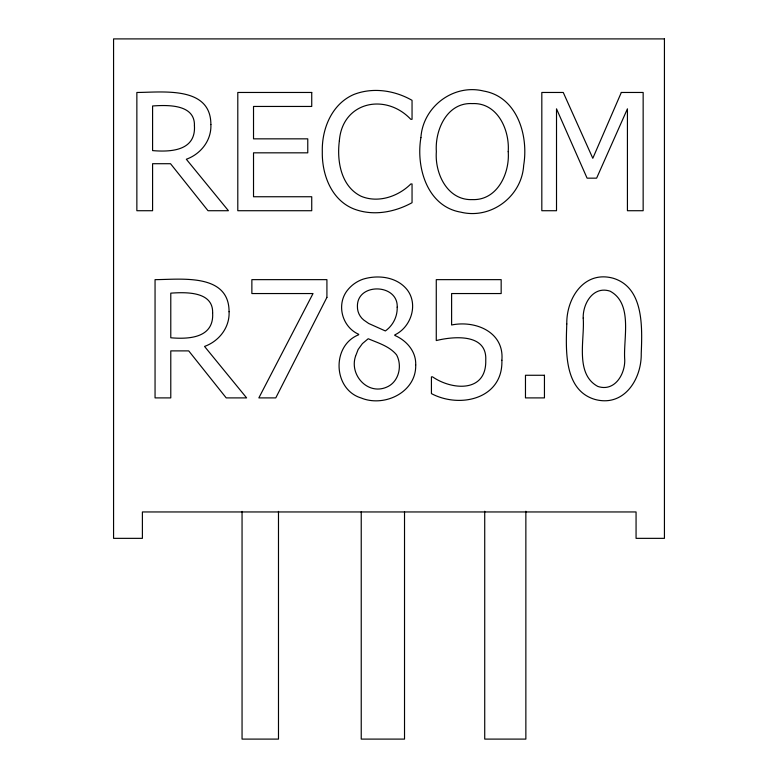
<?xml version="1.0" encoding="UTF-8"?>
<svg xmlns="http://www.w3.org/2000/svg" width="778" height="778" viewBox="0 0 778 778"><rect width="100%" height="100%" fill="white"/><g stroke="black" fill="none" stroke-linecap="round" stroke-linejoin="round"><path stroke-width="1.17" d="M525.86 511.253L525.86 739.1L484.723 739.1L484.723 511.253M404.521 511.798L404.521 739.1L361.235 739.1L361.235 511.798M278.485 511.389L278.485 739.1L242.055 739.1L242.055 511.389M566.783 323.969C565.849 349.964 563.758 390.177 594.898 399.415C623.927 407.332 641.646 379.324 641.237 353.601C642.21 327.606 644.116 287.559 613.132 278.223C584.122 270.287 566.335 298.217 566.783 323.969M583.208 318.085C584.92 339.072 574.592 373.917 597.825 386.433C614.494 392.044 625.055 374.471 624.744 359.942C623.061 338.916 633.35 303.634 610.059 291.157C593.283 285.652 582.761 303.498 583.208 318.085M508.219 151.632C509.901 173.338 497.307 200.568 472.324 199.606C447.34 200.559 434.659 173.368 436.351 151.632C434.814 129.955 447.068 102.249 472.324 103.591C497.531 102.414 509.775 129.945 508.219 151.632M339.354 140.857C336.718 161.056 340.997 186.545 361.216 196.309C378.244 203.359 398.239 196.533 410.852 183.958L412.048 183.958L412.048 202.698C394.485 212.345 373.08 216.303 353.951 208.981C331.331 200.082 321.839 174.457 322.306 151.71C321.693 128.924 331.788 103.96 353.834 94.488C372.808 87.048 394.621 90.345 412.048 100.333L412.048 119.306L410.774 119.306C385.596 92.563 342.31 101.646 339.354 140.857M420.908 137.618C415.86 167.241 427.103 206.452 460.848 212.17C491.161 219.591 521.873 196.338 523.672 165.315C528.7 135.722 517.312 96.851 483.721 91.055C453.467 83.547 422.882 106.703 420.908 137.618M501.878 360.253C503.201 398.744 460.119 408.82 431.43 393.61L431.43 376.853L432.549 376.853C452.154 390.361 486.629 392.822 485.754 360.175C487.164 333.295 453.837 336.242 436.273 340.56L436.273 279.642L501.168 279.642L501.168 293.549L451.61 293.549L451.61 324.99C475.446 320.118 504.407 331.973 501.878 360.253M397.208 307.203C397.47 316.588 393.007 325.505 385.373 330.951L368.694 323.483L363.754 320.03A16.941 16.941 0 0 1 357.413 306.25C357.151 282.492 398.21 283.523 397.208 307.203M415.705 364.94C416.473 392.122 384.449 407.584 361.148 397.986C333.033 389.447 331.282 345.646 358.687 334.764L358.687 334.287C342.174 327.042 336.203 304.85 347.202 290.564A33.979 33.979 0 0 1 363.054 279.176C378.137 274.537 397.052 276.842 407.293 289.931C418.496 304.684 410.969 327.314 394.738 334.919L394.738 335.396C406.583 340.531 416.24 351.442 415.705 364.94M355.507 356.334C349.273 374.763 367.469 395.253 386.365 387.269C398.754 382.338 402.596 366.02 396.566 354.856C389.428 346.171 378.147 343.02 368.218 338.731L362.402 343.613L358.133 349.497L355.507 356.334M210.877 124.548C211.616 140.332 200.831 154.034 186.331 159.257L228.431 210.721L208.018 210.721L170.528 163.711L152.585 163.711L152.585 210.721L136.86 210.721L136.86 92.465C162.33 92.378 210.916 85.609 210.877 124.548M229.072 311.735C229.811 327.509 219.026 341.211 204.536 346.434L246.626 397.898L226.213 397.898L188.723 350.888L170.781 350.888L170.781 397.898L155.055 397.898L155.055 279.642C180.525 279.555 229.111 272.796 229.072 311.735M194.432 125.744C195.978 150.64 171.257 152.206 152.585 150.601L152.585 105.973C167.678 104.923 195.142 104.058 194.432 125.744M212.627 312.921C214.174 337.817 189.453 339.393 170.781 337.778L170.781 293.15C185.874 292.1 213.337 291.244 212.627 312.921M621.321 92.465L592.807 158.304L563.262 92.465L541.819 92.465L541.819 210.721L556.513 210.721L556.513 108.832L587.089 178.162L596.619 178.162L627.428 108.832L627.428 210.721L643.153 210.721L643.153 92.465L621.321 92.465M326.916 297.361L275.772 397.898L258.85 397.898L313.019 293.549L251.868 293.549L251.868 279.642L326.916 279.642L326.916 297.361M664.431 38.9L113.569 38.9L113.569 538.347L142.393 538.347L142.393 511.953L636.064 511.953L636.064 538.347L664.431 538.347L664.431 38.9M311.735 92.465L237.796 92.465L237.796 210.721L311.735 210.721L311.735 196.746L253.521 196.746L253.521 152.828L307.767 152.828L307.767 138.844L253.521 138.844L253.521 106.45L311.735 106.45L311.735 92.465M544.444 375.268L525.471 375.268L525.471 397.898L544.444 397.898L544.444 375.268"/></g></svg>
